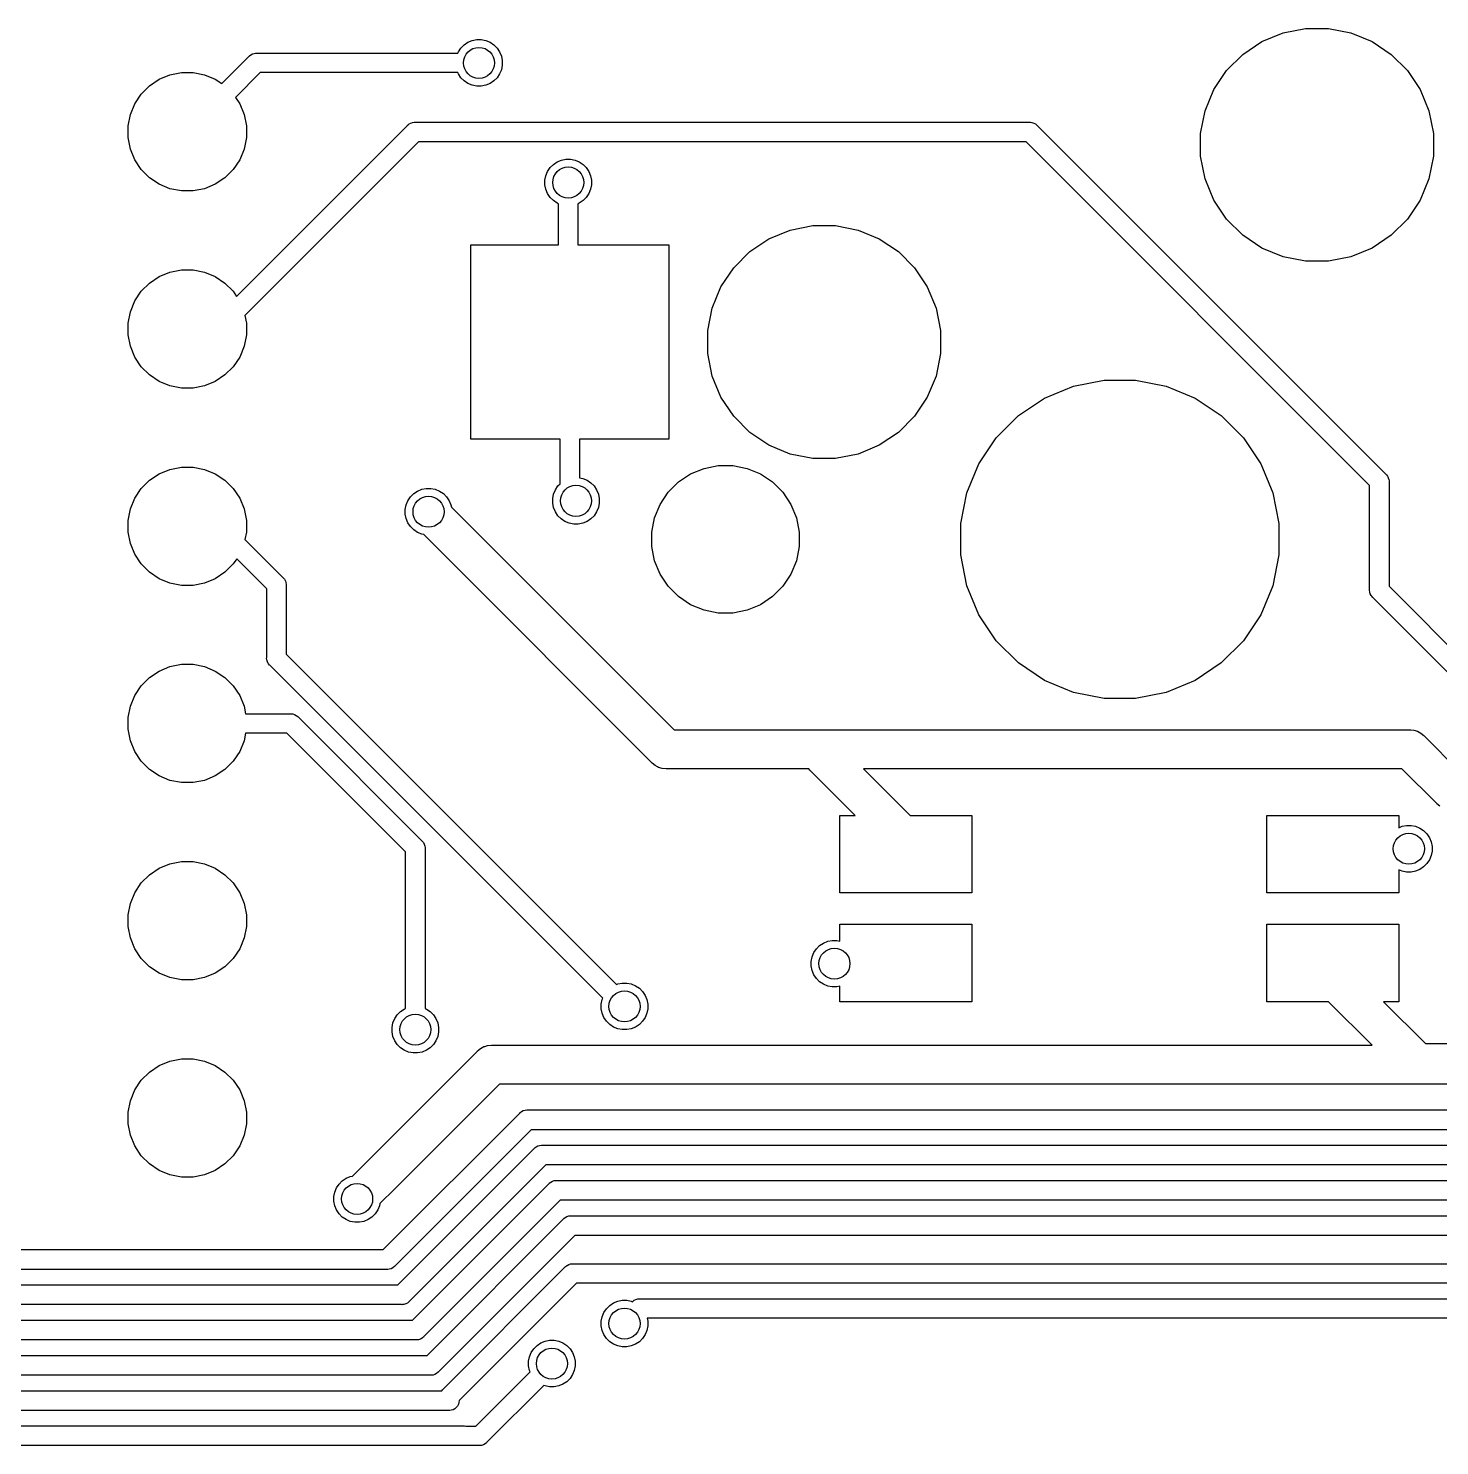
# Model space of a CAD drawing. Extents: x 0.5 to 11.2, y -4.1 to -0.9.
# Drawn here: x 6.597 to 7.312, y -2.523 to -1.804 of the extents above; entities that cross this region are included whole.
import ezdxf

# ---------------------------------------------------------------- set-up
doc = ezdxf.new("R2010")
doc.units = 0
doc.header["$MEASUREMENT"] = 0
doc.layers.add('BLACK', color=7, linetype='CONTINUOUS')

msp = doc.modelspace()

# ---------------------------------------------------------------- linework, layer by layer
at = {"layer": 'BLACK', "linetype": 'CONTINUOUS'}
for p, q in [((6.8195, -1.81099), (6.82165, -1.8101)), ((6.82165, -1.8101), (6.82394, -1.80965)), ((6.82394, -1.80965), (6.82626, -1.80965)), ((6.82626, -1.80965), (6.82854, -1.8101)), ((6.82854, -1.8101), (6.83069, -1.81099)), ((7.21253, -1.81712), (7.2222, -1.81066)), ((7.2222, -1.81066), (7.23295, -1.80621)), ((7.23295, -1.80621), (7.24436, -1.80394)), ((7.24436, -1.80394), (7.25599, -1.80394)), ((7.25599, -1.80394), (7.2674, -1.80621)), ((7.2674, -1.80621), (7.27815, -1.81066)), ((7.27815, -1.81066), (7.28782, -1.81712)), ((6.70839, -1.81815), (6.70855, -1.81796)), ((6.70855, -1.81796), (6.70873, -1.81781)), ((6.70873, -1.81781), (6.7093, -1.81735)), ((6.70873, -1.81781), (6.70873, -1.81781)), ((6.7093, -1.81735), (6.71015, -1.81689)), ((6.7093, -1.81735), (6.7093, -1.81735)), ((6.7093, -1.81735), (6.7093, -1.81735)), ((6.71015, -1.81689), (6.71108, -1.81661)), ((6.71108, -1.81661), (6.7118, -1.81654)), ((6.7118, -1.81654), (6.71204, -1.81651)), ((6.7118, -1.81654), (6.7118, -1.81654)), ((6.71204, -1.81651), (6.71228, -1.81654)), ((6.71228, -1.81654), (6.81435, -1.81654)), ((6.81435, -1.81654), (6.81463, -1.81586)), ((6.81463, -1.81586), (6.81592, -1.81393)), ((6.81592, -1.81393), (6.81757, -1.81228)), ((6.81757, -1.81228), (6.8195, -1.81099)), ((6.83069, -1.81099), (6.83263, -1.81228)), ((6.83263, -1.81228), (6.83427, -1.81393)), ((6.83427, -1.81393), (6.83557, -1.81586)), ((6.83557, -1.81586), (6.83646, -1.81801)), ((7.20431, -1.82535), (7.21253, -1.81712)), ((7.28782, -1.81712), (7.29605, -1.82535)), ((6.69458, -1.83196), (6.70839, -1.81815)), ((6.83646, -1.8249), (6.83557, -1.82705)), ((6.83646, -1.81801), (6.83691, -1.82029)), ((6.83691, -1.82262), (6.83646, -1.8249)), ((6.83691, -1.82029), (6.83691, -1.82262)), ((6.658, -1.83308), (6.66291, -1.82979)), ((6.66291, -1.82979), (6.66837, -1.82753)), ((6.66837, -1.82753), (6.67417, -1.82638)), ((6.67417, -1.82638), (6.68008, -1.82638)), ((6.68008, -1.82638), (6.68587, -1.82753)), ((6.68587, -1.82753), (6.69133, -1.82979)), ((6.69133, -1.82979), (6.69458, -1.83196)), ((6.71408, -1.82638), (6.70154, -1.83892)), ((6.81435, -1.82638), (6.71408, -1.82638)), ((6.81463, -1.82705), (6.81435, -1.82638)), ((6.81592, -1.82899), (6.81463, -1.82705)), ((6.81757, -1.83063), (6.81592, -1.82899)), ((6.8195, -1.83192), (6.81757, -1.83063)), ((6.82165, -1.83281), (6.8195, -1.83192)), ((6.83069, -1.83192), (6.82854, -1.83281)), ((6.83263, -1.83063), (6.83069, -1.83192)), ((6.83427, -1.82899), (6.83263, -1.83063)), ((6.83557, -1.82705), (6.83427, -1.82899)), ((7.19784, -1.83502), (7.20431, -1.82535)), ((7.29605, -1.82535), (7.30251, -1.83502)), ((6.65054, -1.84217), (6.65382, -1.83725)), ((6.65382, -1.83725), (6.658, -1.83308)), ((6.70154, -1.83892), (6.70371, -1.84217)), ((6.82394, -1.83327), (6.82165, -1.83281)), ((6.82626, -1.83327), (6.82394, -1.83327)), ((6.82854, -1.83281), (6.82626, -1.83327)), ((7.19339, -1.84577), (7.19784, -1.83502)), ((7.30251, -1.83502), (7.30696, -1.84577)), ((6.64827, -1.84763), (6.65054, -1.84217)), ((6.70371, -1.84217), (6.70597, -1.84763)), ((7.19112, -1.85718), (7.19339, -1.84577)), ((7.30696, -1.84577), (7.30923, -1.85718)), ((6.64712, -1.85342), (6.64827, -1.84763)), ((6.64712, -1.85933), (6.64712, -1.85342)), ((6.70214, -1.93982), (6.78877, -1.85319)), ((6.70597, -1.84763), (6.70712, -1.85342)), ((6.70712, -1.85342), (6.70712, -1.85933)), ((6.78877, -1.85319), (6.78892, -1.853)), ((6.78892, -1.853), (6.78936, -1.85264)), ((6.78936, -1.85264), (6.78967, -1.85238)), ((6.78967, -1.85238), (6.79053, -1.85193)), ((6.79053, -1.85193), (6.79146, -1.85165)), ((6.79146, -1.85165), (6.79218, -1.85157)), ((6.79218, -1.85157), (6.79242, -1.85155)), ((6.79218, -1.85157), (6.79218, -1.85157)), ((6.79242, -1.85155), (6.79266, -1.85157)), ((6.79266, -1.85157), (7.10438, -1.85157)), ((7.10438, -1.85157), (7.10463, -1.85155)), ((7.10463, -1.85155), (7.10487, -1.85157)), ((7.10487, -1.85157), (7.10487, -1.85157)), ((7.10487, -1.85157), (7.10559, -1.85165)), ((7.10559, -1.85165), (7.10652, -1.85193)), ((7.10652, -1.85193), (7.10737, -1.85238)), ((7.10737, -1.85238), (7.10812, -1.853)), ((7.10812, -1.853), (7.10828, -1.85319)), ((7.10828, -1.85319), (7.2851, -2.03001)), ((6.64827, -1.86513), (6.64712, -1.85933)), ((6.70712, -1.85933), (6.70597, -1.86513)), ((7.19112, -1.86881), (7.19112, -1.85718)), ((7.30923, -1.85718), (7.30923, -1.86881)), ((6.65054, -1.87059), (6.64827, -1.86513)), ((6.70597, -1.86513), (6.70371, -1.87059)), ((6.79446, -1.86142), (6.70635, -1.94953)), ((7.10259, -1.86142), (6.79446, -1.86142)), ((7.27687, -2.0357), (7.10259, -1.86142)), ((6.65382, -1.8755), (6.65054, -1.87059)), ((6.70371, -1.87059), (6.70042, -1.8755)), ((6.85991, -1.87649), (6.8612, -1.87456)), ((6.8612, -1.87456), (6.86284, -1.87291)), ((6.86284, -1.87291), (6.86478, -1.87162)), ((6.86478, -1.87162), (6.86693, -1.87073)), ((6.86693, -1.87073), (6.86921, -1.87028)), ((6.86921, -1.87028), (6.87154, -1.87028)), ((6.87154, -1.87028), (6.87382, -1.87073)), ((6.87382, -1.87073), (6.87597, -1.87162)), ((6.87597, -1.87162), (6.8779, -1.87291)), ((6.8779, -1.87291), (6.87955, -1.87456)), ((6.87955, -1.87456), (6.88084, -1.87649)), ((7.19339, -1.88022), (7.19112, -1.86881)), ((7.30923, -1.86881), (7.30696, -1.88022)), ((6.658, -1.87968), (6.65382, -1.8755)), ((6.66291, -1.88296), (6.658, -1.87968)), ((6.69625, -1.87968), (6.69133, -1.88296)), ((6.70042, -1.8755), (6.69625, -1.87968)), ((6.85856, -1.88092), (6.85902, -1.87864)), ((6.85856, -1.88325), (6.85856, -1.88092)), ((6.85902, -1.87864), (6.85991, -1.87649)), ((6.88084, -1.87649), (6.88173, -1.87864)), ((6.88173, -1.87864), (6.88219, -1.88092)), ((6.88219, -1.88092), (6.88219, -1.88325)), ((7.19784, -1.89097), (7.19339, -1.88022)), ((7.30696, -1.88022), (7.30251, -1.89097)), ((6.66837, -1.88523), (6.66291, -1.88296)), ((6.67417, -1.88638), (6.66837, -1.88523)), ((6.68008, -1.88638), (6.67417, -1.88638)), ((6.68587, -1.88523), (6.68008, -1.88638)), ((6.69133, -1.88296), (6.68587, -1.88523)), ((6.85902, -1.88553), (6.85856, -1.88325)), ((6.85991, -1.88768), (6.85902, -1.88553)), ((6.8612, -1.88962), (6.85991, -1.88768)), ((6.86284, -1.89126), (6.8612, -1.88962)), ((6.87955, -1.88962), (6.8779, -1.89126)), ((6.88084, -1.88768), (6.87955, -1.88962)), ((6.88173, -1.88553), (6.88084, -1.88768)), ((6.88219, -1.88325), (6.88173, -1.88553)), ((6.86478, -1.89255), (6.86284, -1.89126)), ((6.86545, -1.89283), (6.86478, -1.89255)), ((6.86545, -1.91378), (6.86545, -1.89283)), ((6.87597, -1.89255), (6.8753, -1.89283)), ((6.8753, -1.89283), (6.8753, -1.91378)), ((6.8779, -1.89126), (6.87597, -1.89255)), ((7.20431, -1.90064), (7.19784, -1.89097)), ((7.30251, -1.89097), (7.29605, -1.90064)), ((6.98295, -1.90621), (6.99436, -1.90394)), ((6.99436, -1.90394), (7.00599, -1.90394)), ((7.00599, -1.90394), (7.0174, -1.90621)), ((7.21253, -1.90886), (7.20431, -1.90064)), ((7.29605, -1.90064), (7.28782, -1.90886)), ((6.96253, -1.91712), (6.9722, -1.91066)), ((6.9722, -1.91066), (6.98295, -1.90621)), ((7.0174, -1.90621), (7.02815, -1.91066)), ((7.02815, -1.91066), (7.03782, -1.91712)), ((7.2222, -1.91533), (7.21253, -1.90886)), ((7.28782, -1.90886), (7.27815, -1.91533)), ((6.82104, -2.0122), (6.82104, -1.91378)), ((6.82104, -1.91378), (6.86545, -1.91378)), ((6.8753, -1.91378), (6.92144, -1.91378)), ((6.92144, -1.91378), (6.92144, -2.0122)), ((6.95431, -1.92535), (6.96253, -1.91712)), ((7.03782, -1.91712), (7.04605, -1.92535)), ((7.23295, -1.91978), (7.2222, -1.91533)), ((7.27815, -1.91533), (7.2674, -1.91978)), ((6.94784, -1.93502), (6.95431, -1.92535)), ((7.04605, -1.92535), (7.05251, -1.93502)), ((7.24436, -1.92205), (7.23295, -1.91978)), ((7.25599, -1.92205), (7.24436, -1.92205)), ((7.2674, -1.91978), (7.25599, -1.92205)), ((6.658, -1.93308), (6.66291, -1.92979)), ((6.66291, -1.92979), (6.66837, -1.92753)), ((6.66837, -1.92753), (6.67417, -1.92638)), ((6.67417, -1.92638), (6.68008, -1.92638)), ((6.68008, -1.92638), (6.68587, -1.92753)), ((6.68587, -1.92753), (6.69133, -1.92979)), ((6.69133, -1.92979), (6.69625, -1.93308)), ((6.65054, -1.94217), (6.65382, -1.93725)), ((6.65382, -1.93725), (6.658, -1.93308)), ((6.69625, -1.93308), (6.70042, -1.93725)), ((6.70042, -1.93725), (6.70214, -1.93982)), ((6.94339, -1.94577), (6.94784, -1.93502)), ((7.05251, -1.93502), (7.05696, -1.94577)), ((6.64827, -1.94763), (6.65054, -1.94217)), ((6.94112, -1.95718), (6.94339, -1.94577)), ((7.05696, -1.94577), (7.05923, -1.95718)), ((6.64712, -1.95342), (6.64827, -1.94763)), ((6.64712, -1.95933), (6.64712, -1.95342)), ((6.70635, -1.94953), (6.70712, -1.95342)), ((6.70712, -1.95342), (6.70712, -1.95933)), ((6.64827, -1.96513), (6.64712, -1.95933)), ((6.70712, -1.95933), (6.70597, -1.96513)), ((6.94112, -1.96881), (6.94112, -1.95718)), ((7.05923, -1.95718), (7.05923, -1.96881)), ((6.65054, -1.97059), (6.64827, -1.96513)), ((6.70597, -1.96513), (6.70371, -1.97059)), ((6.94339, -1.98022), (6.94112, -1.96881)), ((7.05923, -1.96881), (7.05696, -1.98022)), ((6.65382, -1.9755), (6.65054, -1.97059)), ((6.658, -1.97968), (6.65382, -1.9755)), ((6.70042, -1.9755), (6.69625, -1.97968)), ((6.70371, -1.97059), (6.70042, -1.9755)), ((6.66291, -1.98296), (6.658, -1.97968)), ((6.66837, -1.98523), (6.66291, -1.98296)), ((6.69133, -1.98296), (6.68587, -1.98523)), ((6.69625, -1.97968), (6.69133, -1.98296)), ((6.94784, -1.99097), (6.94339, -1.98022)), ((7.05696, -1.98022), (7.05251, -1.99097)), ((7.12664, -1.98539), (7.14223, -1.98228)), ((7.14223, -1.98228), (7.15813, -1.98228)), ((7.15813, -1.98228), (7.17372, -1.98539)), ((6.67417, -1.98638), (6.66837, -1.98523)), ((6.68008, -1.98638), (6.67417, -1.98638)), ((6.68587, -1.98523), (6.68008, -1.98638)), ((7.11195, -1.99147), (7.12664, -1.98539)), ((7.17372, -1.98539), (7.18841, -1.99147)), ((6.95431, -2.00064), (6.94784, -1.99097)), ((7.05251, -1.99097), (7.04605, -2.00064)), ((7.09873, -2.0003), (7.11195, -1.99147)), ((7.18841, -1.99147), (7.20163, -2.0003)), ((6.96253, -2.00886), (6.95431, -2.00064)), ((7.04605, -2.00064), (7.03782, -2.00886)), ((7.08749, -2.01154), (7.09873, -2.0003)), ((7.20163, -2.0003), (7.21287, -2.01154)), ((6.9722, -2.01533), (6.96253, -2.00886)), ((7.03782, -2.00886), (7.02815, -2.01533)), ((7.07865, -2.02476), (7.08749, -2.01154)), ((7.21287, -2.01154), (7.2217, -2.02476)), ((6.86632, -2.0122), (6.82104, -2.0122)), ((6.86632, -2.03479), (6.86632, -2.0122)), ((6.92144, -2.0122), (6.87616, -2.0122)), ((6.87616, -2.0122), (6.87616, -2.03183)), ((6.98295, -2.01978), (6.9722, -2.01533)), ((7.02815, -2.01533), (7.0174, -2.01978)), ((6.66837, -2.02753), (6.67417, -2.02638)), ((6.67417, -2.02638), (6.68008, -2.02638)), ((6.68008, -2.02638), (6.68587, -2.02753)), ((6.93927, -2.02703), (6.94649, -2.02559)), ((6.94649, -2.02559), (6.95386, -2.02559)), ((6.95386, -2.02559), (6.96109, -2.02703)), ((6.99436, -2.02205), (6.98295, -2.01978)), ((7.00599, -2.02205), (6.99436, -2.02205)), ((7.0174, -2.01978), (7.00599, -2.02205)), ((7.07257, -2.03945), (7.07865, -2.02476)), ((7.2217, -2.02476), (7.22778, -2.03945)), ((6.65382, -2.03725), (6.658, -2.03308)), ((6.658, -2.03308), (6.66291, -2.02979)), ((6.66291, -2.02979), (6.66837, -2.02753)), ((6.68587, -2.02753), (6.69133, -2.02979)), ((6.69133, -2.02979), (6.69625, -2.03308)), ((6.69625, -2.03308), (6.70042, -2.03725)), ((6.87616, -2.03183), (6.87776, -2.03215)), ((6.87776, -2.03215), (6.87991, -2.03304)), ((6.87991, -2.03304), (6.88184, -2.03433)), ((6.92634, -2.03394), (6.93246, -2.02985)), ((6.93246, -2.02985), (6.93927, -2.02703)), ((6.96109, -2.02703), (6.96789, -2.02985)), ((6.96789, -2.02985), (6.97402, -2.03394)), ((7.2851, -2.03001), (7.28529, -2.03016)), ((7.28529, -2.03016), (7.28544, -2.03035)), ((7.28544, -2.03035), (7.2859, -2.03091)), ((7.2859, -2.03091), (7.28608, -2.03125)), ((7.28608, -2.03125), (7.28636, -2.03177)), ((7.28636, -2.03177), (7.28664, -2.0327)), ((7.28664, -2.0327), (7.28671, -2.03342)), ((7.28671, -2.03342), (7.28671, -2.03342)), ((7.28671, -2.03342), (7.28674, -2.03366)), ((6.65054, -2.04217), (6.65382, -2.03725)), ((6.70042, -2.03725), (6.70371, -2.04217)), ((6.79033, -2.04149), (6.79198, -2.03984)), ((6.79198, -2.03984), (6.79391, -2.03855)), ((6.79391, -2.03855), (6.79606, -2.03766)), ((6.79606, -2.03766), (6.79834, -2.0372)), ((6.79834, -2.0372), (6.80067, -2.0372)), ((6.80067, -2.0372), (6.80295, -2.03766)), ((6.80295, -2.03766), (6.8051, -2.03855)), ((6.8051, -2.03855), (6.80704, -2.03984)), ((6.80704, -2.03984), (6.80868, -2.04149)), ((6.8625, -2.04234), (6.86295, -2.04006)), ((6.86295, -2.04006), (6.86384, -2.03791)), ((6.86384, -2.03791), (6.86514, -2.03597)), ((6.86514, -2.03597), (6.86632, -2.03479)), ((6.88184, -2.03433), (6.88349, -2.03597)), ((6.88349, -2.03597), (6.88478, -2.03791)), ((6.88478, -2.03791), (6.88567, -2.04006)), ((6.88567, -2.04006), (6.88612, -2.04234)), ((6.91703, -2.04528), (6.92113, -2.03915)), ((6.92113, -2.03915), (6.92634, -2.03394)), ((6.97402, -2.03394), (6.97923, -2.03915)), ((6.97923, -2.03915), (6.98332, -2.04528)), ((7.06947, -2.05504), (7.07257, -2.03945)), ((7.22778, -2.03945), (7.23089, -2.05504)), ((7.27687, -2.08854), (7.27687, -2.0357)), ((7.28674, -2.03366), (7.28671, -2.0339)), ((7.28671, -2.0339), (7.28671, -2.08674)), ((6.64712, -2.05342), (6.64827, -2.04763)), ((6.64827, -2.04763), (6.65054, -2.04217)), ((6.70371, -2.04217), (6.70597, -2.04763)), ((6.70597, -2.04763), (6.70712, -2.05342)), ((6.7877, -2.04785), (6.78815, -2.04557)), ((6.7877, -2.05018), (6.7877, -2.04785)), ((6.78815, -2.04557), (6.78904, -2.04342)), ((6.78904, -2.04342), (6.79033, -2.04149)), ((6.80868, -2.04149), (6.80997, -2.04342)), ((6.80997, -2.04342), (6.81087, -2.04557)), ((6.81087, -2.04557), (6.81108, -2.04667)), ((6.81108, -2.04667), (6.81862, -2.05421)), ((6.8625, -2.04467), (6.8625, -2.04234)), ((6.86295, -2.04695), (6.8625, -2.04467)), ((6.86384, -2.0491), (6.86295, -2.04695)), ((6.88567, -2.04695), (6.88478, -2.0491)), ((6.88612, -2.04467), (6.88567, -2.04695)), ((6.88612, -2.04234), (6.88612, -2.04467)), ((6.91421, -2.05208), (6.91703, -2.04528)), ((6.98332, -2.04528), (6.98614, -2.05208)), ((6.64712, -2.05933), (6.64712, -2.05342)), ((6.70712, -2.05342), (6.70712, -2.05933)), ((6.78815, -2.05246), (6.7877, -2.05018)), ((6.78904, -2.05461), (6.78815, -2.05246)), ((6.79033, -2.05654), (6.78904, -2.05461)), ((6.81862, -2.05421), (6.81862, -2.05421)), ((6.81862, -2.05421), (6.92406, -2.15965)), ((6.86514, -2.05103), (6.86384, -2.0491)), ((6.86678, -2.05268), (6.86514, -2.05103)), ((6.86872, -2.05397), (6.86678, -2.05268)), ((6.87087, -2.05486), (6.86872, -2.05397)), ((6.87315, -2.05531), (6.87087, -2.05486)), ((6.87776, -2.05486), (6.87547, -2.05531)), ((6.87991, -2.05397), (6.87776, -2.05486)), ((6.88184, -2.05268), (6.87991, -2.05397)), ((6.88349, -2.05103), (6.88184, -2.05268)), ((6.88478, -2.0491), (6.88349, -2.05103)), ((6.91278, -2.05931), (6.91421, -2.05208)), ((6.98614, -2.05208), (6.98758, -2.05931)), ((7.06947, -2.07094), (7.06947, -2.05504)), ((7.23089, -2.05504), (7.23089, -2.07094)), ((6.64827, -2.06513), (6.64712, -2.05933)), ((6.70712, -2.05933), (6.70637, -2.0631)), ((6.79198, -2.05819), (6.79033, -2.05654)), ((6.79391, -2.05948), (6.79198, -2.05819)), ((6.79606, -2.06037), (6.79391, -2.05948)), ((6.79716, -2.06059), (6.79606, -2.06037)), ((6.8047, -2.06813), (6.79716, -2.06059)), ((6.87547, -2.05531), (6.87315, -2.05531)), ((6.91278, -2.06668), (6.91278, -2.05931)), ((6.98758, -2.05931), (6.98758, -2.06668)), ((6.65054, -2.07059), (6.64827, -2.06513)), ((6.70637, -2.0631), (6.72565, -2.08237)), ((6.91268, -2.17611), (6.8047, -2.06813)), ((6.8047, -2.06813), (6.8047, -2.06813)), ((6.91421, -2.0739), (6.91278, -2.06668)), ((6.98758, -2.06668), (6.98614, -2.0739)), ((6.65382, -2.0755), (6.65054, -2.07059)), ((6.658, -2.07968), (6.65382, -2.0755)), ((6.70042, -2.0755), (6.69625, -2.07968)), ((6.7022, -2.07284), (6.70042, -2.0755)), ((6.71742, -2.08806), (6.7022, -2.07284)), ((6.91703, -2.08071), (6.91421, -2.0739)), ((6.98614, -2.0739), (6.98332, -2.08071)), ((7.07257, -2.08653), (7.06947, -2.07094)), ((7.23089, -2.07094), (7.22778, -2.08653)), ((6.66291, -2.08296), (6.658, -2.07968)), ((6.66837, -2.08523), (6.66291, -2.08296)), ((6.69133, -2.08296), (6.68587, -2.08523)), ((6.69625, -2.07968), (6.69133, -2.08296)), ((6.72565, -2.08237), (6.72584, -2.08253)), ((6.72584, -2.08253), (6.72599, -2.08271)), ((6.72599, -2.08271), (6.72645, -2.08328)), ((6.72645, -2.08328), (6.7268, -2.08393)), ((6.92113, -2.08683), (6.91703, -2.08071)), ((6.98332, -2.08071), (6.97923, -2.08683)), ((6.67417, -2.08638), (6.66837, -2.08523)), ((6.68008, -2.08638), (6.67417, -2.08638)), ((6.68587, -2.08523), (6.68008, -2.08638)), ((6.71742, -2.12299), (6.71742, -2.08806)), ((6.7268, -2.08393), (6.72691, -2.08413)), ((6.72691, -2.08413), (6.72719, -2.08506)), ((6.72719, -2.08506), (6.72726, -2.08578)), ((6.72726, -2.08578), (6.72726, -2.08578)), ((6.72726, -2.08578), (6.72729, -2.08602)), ((6.72729, -2.08602), (6.72726, -2.08626)), ((6.72726, -2.08626), (6.72726, -2.12119)), ((6.92634, -2.09204), (6.92113, -2.08683)), ((6.97923, -2.08683), (6.97402, -2.09204)), ((7.07865, -2.10122), (7.07257, -2.08653)), ((7.22778, -2.08653), (7.2217, -2.10122)), ((7.27685, -2.08878), (7.27687, -2.08854)), ((7.27694, -2.08974), (7.27685, -2.08878)), ((7.27722, -2.09067), (7.27694, -2.08974)), ((7.27768, -2.09153), (7.27722, -2.09067)), ((7.28671, -2.08674), (7.32812, -2.12815)), ((6.93246, -2.09614), (6.92634, -2.09204)), ((6.93927, -2.09896), (6.93246, -2.09614)), ((6.96789, -2.09614), (6.96109, -2.09896)), ((6.97402, -2.09204), (6.96789, -2.09614)), ((7.278, -2.09191), (7.27768, -2.09153)), ((7.27829, -2.09228), (7.278, -2.09191)), ((7.27848, -2.09243), (7.27829, -2.09228)), ((7.32243, -2.13638), (7.27848, -2.09243)), ((6.94649, -2.10039), (6.93927, -2.09896)), ((6.95386, -2.10039), (6.94649, -2.10039)), ((6.96109, -2.09896), (6.95386, -2.10039)), ((7.08749, -2.11444), (7.07865, -2.10122)), ((7.2217, -2.10122), (7.21287, -2.11444)), ((7.09873, -2.12568), (7.08749, -2.11444)), ((7.21287, -2.11444), (7.20163, -2.12568)), ((6.66837, -2.12753), (6.67417, -2.12638)), ((6.67417, -2.12638), (6.68008, -2.12638)), ((6.68008, -2.12638), (6.68587, -2.12753)), ((6.7174, -2.12323), (6.71742, -2.12299)), ((6.71749, -2.12419), (6.7174, -2.12323)), ((6.71777, -2.12512), (6.71749, -2.12419)), ((6.71823, -2.12598), (6.71777, -2.12512)), ((6.71833, -2.1261), (6.71823, -2.12598)), ((6.71885, -2.12673), (6.71833, -2.1261)), ((6.71903, -2.12688), (6.71885, -2.12673)), ((6.88784, -2.29568), (6.71903, -2.12688)), ((6.72726, -2.12119), (6.8948, -2.28873)), ((7.11195, -2.13452), (7.09873, -2.12568)), ((7.20163, -2.12568), (7.18841, -2.13452)), ((6.65382, -2.13725), (6.658, -2.13308)), ((6.658, -2.13308), (6.66291, -2.12979)), ((6.66291, -2.12979), (6.66837, -2.12753)), ((6.68587, -2.12753), (6.69133, -2.12979)), ((6.69133, -2.12979), (6.69625, -2.13308)), ((6.69625, -2.13308), (6.70042, -2.13725)), ((6.65054, -2.14217), (6.65382, -2.13725)), ((6.70042, -2.13725), (6.70371, -2.14217)), ((7.12664, -2.1406), (7.11195, -2.13452)), ((7.14223, -2.1437), (7.12664, -2.1406)), ((7.17372, -2.1406), (7.15813, -2.1437)), ((7.18841, -2.13452), (7.17372, -2.1406)), ((6.64712, -2.15342), (6.64827, -2.14763)), ((6.64827, -2.14763), (6.65054, -2.14217)), ((6.70371, -2.14217), (6.70597, -2.14763)), ((6.70597, -2.14763), (6.70673, -2.15146)), ((7.15813, -2.1437), (7.14223, -2.1437)), ((6.64712, -2.15933), (6.64712, -2.15342)), ((6.70673, -2.15146), (6.72946, -2.15146)), ((6.72946, -2.15146), (6.7297, -2.15143)), ((6.7297, -2.15143), (6.72995, -2.15146)), ((6.72995, -2.15146), (6.72995, -2.15146)), ((6.72995, -2.15146), (6.73067, -2.15153)), ((6.73067, -2.15153), (6.7316, -2.15181)), ((6.7316, -2.15181), (6.73245, -2.15227)), ((6.73245, -2.15227), (6.7332, -2.15288)), ((6.7332, -2.15288), (6.73336, -2.15307)), ((6.73336, -2.15307), (6.79612, -2.21584)), ((6.64827, -2.16513), (6.64712, -2.15933)), ((6.70673, -2.1613), (6.70597, -2.16513)), ((6.72767, -2.1613), (6.70673, -2.1613)), ((6.78789, -2.22153), (6.72767, -2.1613)), ((6.92406, -2.15965), (7.29686, -2.15965)), ((7.29686, -2.15965), (7.29734, -2.1596)), ((7.29734, -2.1596), (7.29783, -2.15965)), ((7.29783, -2.15965), (7.29927, -2.15979)), ((7.29927, -2.15979), (7.30113, -2.16035)), ((7.30113, -2.16035), (7.30284, -2.16126)), ((7.30284, -2.16126), (7.30434, -2.16249)), ((7.30434, -2.16249), (7.30464, -2.16287)), ((7.30464, -2.16287), (7.32209, -2.18031)), ((6.65054, -2.17059), (6.64827, -2.16513)), ((6.70597, -2.16513), (6.70371, -2.17059)), ((6.65382, -2.1755), (6.65054, -2.17059)), ((6.658, -2.17968), (6.65382, -2.1755)), ((6.70042, -2.1755), (6.69625, -2.17968)), ((6.70371, -2.17059), (6.70042, -2.1755)), ((6.91299, -2.17648), (6.91268, -2.17611)), ((6.91449, -2.17771), (6.91299, -2.17648)), ((6.66291, -2.18296), (6.658, -2.17968)), ((6.66837, -2.18523), (6.66291, -2.18296)), ((6.69133, -2.18296), (6.68587, -2.18523)), ((6.69625, -2.17968), (6.69133, -2.18296)), ((6.91571, -2.17837), (6.91449, -2.17771)), ((6.9162, -2.17863), (6.91571, -2.17837)), ((6.91805, -2.17919), (6.9162, -2.17863)), ((6.91998, -2.17938), (6.91805, -2.17919)), ((6.92046, -2.17933), (6.91998, -2.17938)), ((6.99241, -2.17933), (6.92046, -2.17933)), ((6.99299, -2.18004), (6.99241, -2.17933)), ((7.0159, -2.20295), (6.99299, -2.18004)), ((7.29327, -2.17933), (7.02012, -2.17933)), ((7.02012, -2.17933), (7.04374, -2.20295)), ((7.31071, -2.19678), (7.29327, -2.17933)), ((6.67417, -2.18638), (6.66837, -2.18523)), ((6.68008, -2.18638), (6.67417, -2.18638)), ((6.68587, -2.18523), (6.68008, -2.18638)), ((7.31102, -2.19715), (7.31071, -2.19678)), ((7.31252, -2.19838), (7.31102, -2.19715)), ((7.00817, -2.24232), (7.00817, -2.20295)), ((7.00817, -2.20295), (7.0159, -2.20295)), ((7.04374, -2.20295), (7.0751, -2.20295)), ((7.0751, -2.20295), (7.0751, -2.24232)), ((7.2247, -2.24232), (7.2247, -2.20295)), ((7.2247, -2.20295), (7.29163, -2.20295)), ((7.29163, -2.20295), (7.29163, -2.20922)), ((7.29163, -2.20922), (7.29331, -2.20852)), ((7.29331, -2.20852), (7.29559, -2.20807)), ((7.29559, -2.20807), (7.29792, -2.20807)), ((7.29792, -2.20807), (7.3002, -2.20852)), ((7.3002, -2.20852), (7.30235, -2.20942)), ((7.30235, -2.20942), (7.30428, -2.21071)), ((7.30428, -2.21071), (7.30593, -2.21235)), ((7.30593, -2.21235), (7.30722, -2.21429)), ((6.79612, -2.21584), (6.79631, -2.21599)), ((6.79631, -2.21599), (6.79647, -2.21618)), ((6.79647, -2.21618), (6.79647, -2.21618)), ((6.79647, -2.21618), (6.79678, -2.21656)), ((6.79678, -2.21656), (6.79693, -2.21674)), ((6.79693, -2.21674), (6.79738, -2.2176)), ((6.79738, -2.2176), (6.79766, -2.21852)), ((6.79766, -2.21852), (6.79774, -2.21925)), ((6.79774, -2.21925), (6.79774, -2.21925)), ((6.79774, -2.21925), (6.79776, -2.21949)), ((6.79776, -2.21949), (6.79774, -2.21973)), ((6.79774, -2.21973), (6.79774, -2.30087)), ((7.30722, -2.21429), (7.30811, -2.21644)), ((7.30811, -2.21644), (7.30856, -2.21872)), ((7.30856, -2.21872), (7.30856, -2.22105)), ((6.66291, -2.22979), (6.66837, -2.22753)), ((6.66837, -2.22753), (6.67417, -2.22638)), ((6.67417, -2.22638), (6.68008, -2.22638)), ((6.68008, -2.22638), (6.68587, -2.22753)), ((6.68587, -2.22753), (6.69133, -2.22979)), ((6.78789, -2.30087), (6.78789, -2.22153)), ((7.30593, -2.22741), (7.30428, -2.22906)), ((7.30722, -2.22548), (7.30593, -2.22741)), ((7.30811, -2.22333), (7.30722, -2.22548)), ((7.30856, -2.22105), (7.30811, -2.22333)), ((6.65382, -2.23725), (6.658, -2.23308)), ((6.658, -2.23308), (6.66291, -2.22979)), ((6.69133, -2.22979), (6.69625, -2.23308)), ((6.69625, -2.23308), (6.70042, -2.23725)), ((7.29331, -2.23124), (7.29163, -2.23055)), ((7.29163, -2.23055), (7.29163, -2.24232)), ((7.29559, -2.23169), (7.29331, -2.23124)), ((7.29792, -2.23169), (7.29559, -2.23169)), ((7.3002, -2.23124), (7.29792, -2.23169)), ((7.30235, -2.23035), (7.3002, -2.23124)), ((7.30428, -2.22906), (7.30235, -2.23035)), ((6.65054, -2.24217), (6.65382, -2.23725)), ((6.70042, -2.23725), (6.70371, -2.24217)), ((6.64712, -2.25342), (6.64827, -2.24763)), ((6.64827, -2.24763), (6.65054, -2.24217)), ((6.70371, -2.24217), (6.70597, -2.24763)), ((6.70597, -2.24763), (6.70712, -2.25342)), ((7.0751, -2.24232), (7.00817, -2.24232)), ((7.29163, -2.24232), (7.2247, -2.24232)), ((6.64712, -2.25933), (6.64712, -2.25342)), ((6.70712, -2.25342), (6.70712, -2.25933)), ((6.64827, -2.26513), (6.64712, -2.25933)), ((6.70712, -2.25933), (6.70597, -2.26513)), ((7.00817, -2.26666), (7.00817, -2.25807)), ((7.00817, -2.25807), (7.0751, -2.25807)), ((7.0751, -2.25807), (7.0751, -2.29744)), ((7.2247, -2.29744), (7.2247, -2.25807)), ((7.2247, -2.25807), (7.29163, -2.25807)), ((7.29163, -2.25807), (7.29163, -2.29744)), ((6.65054, -2.27059), (6.64827, -2.26513)), ((6.65382, -2.2755), (6.65054, -2.27059)), ((6.70371, -2.27059), (6.70042, -2.2755)), ((6.70597, -2.26513), (6.70371, -2.27059)), ((6.99495, -2.27256), (6.99624, -2.27062)), ((6.99624, -2.27062), (6.99788, -2.26898)), ((6.99788, -2.26898), (6.99982, -2.26768)), ((6.99982, -2.26768), (7.00197, -2.26679)), ((7.00197, -2.26679), (7.00425, -2.26634)), ((7.00425, -2.26634), (7.00658, -2.26634)), ((7.00658, -2.26634), (7.00817, -2.26666)), ((6.658, -2.27968), (6.65382, -2.2755)), ((6.70042, -2.2755), (6.69625, -2.27968)), ((6.9936, -2.27699), (6.99406, -2.2747)), ((6.9936, -2.27931), (6.9936, -2.27699)), ((6.99406, -2.2747), (6.99495, -2.27256)), ((6.66291, -2.28296), (6.658, -2.27968)), ((6.66837, -2.28523), (6.66291, -2.28296)), ((6.69133, -2.28296), (6.68587, -2.28523)), ((6.69625, -2.27968), (6.69133, -2.28296)), ((6.99406, -2.28159), (6.9936, -2.27931)), ((6.99495, -2.28374), (6.99406, -2.28159)), ((6.99624, -2.28568), (6.99495, -2.28374)), ((6.67417, -2.28638), (6.66837, -2.28523)), ((6.68008, -2.28638), (6.67417, -2.28638)), ((6.68587, -2.28523), (6.68008, -2.28638)), ((6.8948, -2.28873), (6.89547, -2.28845)), ((6.89547, -2.28845), (6.89775, -2.28799)), ((6.89775, -2.28799), (6.90008, -2.28799)), ((6.90008, -2.28799), (6.90236, -2.28845)), ((6.90236, -2.28845), (6.90451, -2.28934)), ((6.90451, -2.28934), (6.90645, -2.29063)), ((6.90645, -2.29063), (6.90809, -2.29227)), ((6.90809, -2.29227), (6.90938, -2.29421)), ((6.99788, -2.28732), (6.99624, -2.28568)), ((6.99982, -2.28862), (6.99788, -2.28732)), ((7.00197, -2.28951), (6.99982, -2.28862)), ((7.00425, -2.28996), (7.00197, -2.28951)), ((7.00658, -2.28996), (7.00425, -2.28996)), ((7.00817, -2.28964), (7.00658, -2.28996)), ((7.00817, -2.29744), (7.00817, -2.28964)), ((6.88711, -2.29864), (6.88756, -2.29636)), ((6.88711, -2.30097), (6.88711, -2.29864)), ((6.88756, -2.29636), (6.88784, -2.29568)), ((6.90938, -2.29421), (6.91027, -2.29636)), ((6.91027, -2.29636), (6.91073, -2.29864)), ((6.91073, -2.29864), (6.91073, -2.30097)), ((7.0751, -2.29744), (7.00817, -2.29744)), ((7.25606, -2.29744), (7.2247, -2.29744)), ((7.27811, -2.31949), (7.25606, -2.29744)), ((7.29163, -2.29744), (7.2839, -2.29744)), ((7.2839, -2.29744), (7.30516, -2.3187)), ((6.78146, -2.30817), (6.78235, -2.30602)), ((6.78235, -2.30602), (6.78364, -2.30409)), ((6.78364, -2.30409), (6.78529, -2.30244)), ((6.78529, -2.30244), (6.78722, -2.30115)), ((6.78722, -2.30115), (6.78789, -2.30087)), ((6.79774, -2.30087), (6.79841, -2.30115)), ((6.79841, -2.30115), (6.80034, -2.30244)), ((6.80034, -2.30244), (6.80199, -2.30409)), ((6.80199, -2.30409), (6.80328, -2.30602)), ((6.80328, -2.30602), (6.80417, -2.30817)), ((6.88756, -2.30325), (6.88711, -2.30097)), ((6.88845, -2.3054), (6.88756, -2.30325)), ((6.88974, -2.30733), (6.88845, -2.3054)), ((6.90938, -2.3054), (6.90809, -2.30733)), ((6.91027, -2.30325), (6.90938, -2.3054)), ((6.91073, -2.30097), (6.91027, -2.30325)), ((6.781, -2.31045), (6.78146, -2.30817)), ((6.781, -2.31278), (6.781, -2.31045)), ((6.78146, -2.31506), (6.781, -2.31278)), ((6.80417, -2.30817), (6.80463, -2.31045)), ((6.80463, -2.31278), (6.80417, -2.31506)), ((6.80463, -2.31045), (6.80463, -2.31278)), ((6.89139, -2.30898), (6.88974, -2.30733)), ((6.89332, -2.31027), (6.89139, -2.30898)), ((6.89547, -2.31116), (6.89332, -2.31027)), ((6.89775, -2.31161), (6.89547, -2.31116)), ((6.90008, -2.31161), (6.89775, -2.31161)), ((6.90236, -2.31116), (6.90008, -2.31161)), ((6.90451, -2.31027), (6.90236, -2.31116)), ((6.90645, -2.30898), (6.90451, -2.31027)), ((6.90809, -2.30733), (6.90645, -2.30898)), ((6.78235, -2.31721), (6.78146, -2.31506)), ((6.78364, -2.31914), (6.78235, -2.31721)), ((6.78529, -2.32079), (6.78364, -2.31914)), ((6.78722, -2.32208), (6.78529, -2.32079)), ((6.80034, -2.32079), (6.79841, -2.32208)), ((6.80199, -2.31914), (6.80034, -2.32079)), ((6.80328, -2.31721), (6.80199, -2.31914)), ((6.80417, -2.31506), (6.80328, -2.31721)), ((6.8259, -2.32111), (6.82761, -2.32019)), ((6.82761, -2.32019), (6.82802, -2.32007)), ((6.82802, -2.32007), (6.82947, -2.31963)), ((6.82947, -2.31963), (6.8314, -2.31944)), ((6.8314, -2.31944), (6.83188, -2.31949)), ((6.83188, -2.31949), (7.27811, -2.31949)), ((7.30516, -2.3187), (7.32422, -2.3187)), ((6.66291, -2.32979), (6.66837, -2.32753)), ((6.66837, -2.32753), (6.67417, -2.32638)), ((6.67417, -2.32638), (6.68008, -2.32638)), ((6.68008, -2.32638), (6.68587, -2.32753)), ((6.68587, -2.32753), (6.69133, -2.32979)), ((6.76848, -2.37833), (6.8241, -2.32271)), ((6.78937, -2.32297), (6.78722, -2.32208)), ((6.79165, -2.32343), (6.78937, -2.32297)), ((6.79398, -2.32343), (6.79165, -2.32343)), ((6.79626, -2.32297), (6.79398, -2.32343)), ((6.79841, -2.32208), (6.79626, -2.32297)), ((6.8241, -2.32271), (6.8244, -2.32234)), ((6.8244, -2.32234), (6.8259, -2.32111)), ((6.65382, -2.33725), (6.658, -2.33308)), ((6.658, -2.33308), (6.66291, -2.32979)), ((6.69133, -2.32979), (6.69625, -2.33308)), ((6.69625, -2.33308), (6.70042, -2.33725)), ((6.64827, -2.34763), (6.65054, -2.34217)), ((6.65054, -2.34217), (6.65382, -2.33725)), ((6.70042, -2.33725), (6.70371, -2.34217)), ((6.70371, -2.34217), (6.70597, -2.34763)), ((6.83547, -2.33917), (6.7824, -2.39225)), ((7.32422, -2.33917), (6.83547, -2.33917)), ((6.64712, -2.35342), (6.64827, -2.34763)), ((6.70597, -2.34763), (6.70712, -2.35342)), ((6.64712, -2.35933), (6.64712, -2.35342)), ((6.70712, -2.35342), (6.70712, -2.35933)), ((6.77656, -2.42315), (6.84574, -2.35396)), ((6.84574, -2.35396), (6.8459, -2.35377)), ((6.8459, -2.35377), (6.84666, -2.35314)), ((6.84666, -2.35314), (6.84753, -2.35268)), ((6.84753, -2.35268), (6.84847, -2.35239)), ((6.84847, -2.35239), (6.84945, -2.3523)), ((6.84945, -2.3523), (6.8497, -2.35232)), ((6.8497, -2.35232), (7.65908, -2.35232)), ((6.64827, -2.36513), (6.64712, -2.35933)), ((6.70712, -2.35933), (6.70597, -2.36513)), ((6.85152, -2.36232), (6.78234, -2.43151)), ((7.6609, -2.36232), (6.85152, -2.36232)), ((6.65054, -2.37059), (6.64827, -2.36513)), ((6.65382, -2.3755), (6.65054, -2.37059)), ((6.70371, -2.37059), (6.70042, -2.3755)), ((6.70597, -2.36513), (6.70371, -2.37059)), ((6.85359, -2.37141), (6.85406, -2.37102)), ((6.85406, -2.37102), (6.85493, -2.37055)), ((6.85493, -2.37055), (6.85588, -2.37027)), ((6.85588, -2.37027), (6.85686, -2.37017)), ((6.85686, -2.37017), (6.8571, -2.3702)), ((6.8571, -2.3702), (7.66648, -2.3702)), ((6.658, -2.37968), (6.65382, -2.3755)), ((6.70042, -2.3755), (6.69625, -2.37968)), ((6.76094, -2.38586), (6.76848, -2.37833)), ((6.76848, -2.37833), (6.76848, -2.37833)), ((6.78396, -2.44102), (6.85315, -2.37183)), ((6.85315, -2.37183), (6.8533, -2.37164)), ((6.8533, -2.37164), (6.85359, -2.37141)), ((6.66291, -2.38296), (6.658, -2.37968)), ((6.66837, -2.38523), (6.66291, -2.38296)), ((6.67417, -2.38638), (6.66837, -2.38523)), ((6.68587, -2.38523), (6.68008, -2.38638)), ((6.69133, -2.38296), (6.68587, -2.38523)), ((6.69625, -2.37968), (6.69133, -2.38296)), ((6.85893, -2.3802), (6.78974, -2.44938)), ((7.66831, -2.3802), (6.85893, -2.3802)), ((6.68008, -2.38638), (6.67417, -2.38638)), ((6.75193, -2.394), (6.75282, -2.39185)), ((6.75282, -2.39185), (6.75411, -2.38991)), ((6.75411, -2.38991), (6.75576, -2.38827)), ((6.75576, -2.38827), (6.75769, -2.38697)), ((6.75769, -2.38697), (6.75984, -2.38608)), ((6.75984, -2.38608), (6.76094, -2.38586)), ((6.7824, -2.39225), (6.77486, -2.39978)), ((6.7824, -2.39225), (6.7824, -2.39225)), ((6.79136, -2.4589), (6.86055, -2.38971)), ((6.86055, -2.38971), (6.86071, -2.38952)), ((6.86071, -2.38952), (6.86147, -2.38889)), ((6.86147, -2.38889), (6.86234, -2.38843)), ((6.86234, -2.38843), (6.86328, -2.38814)), ((6.86328, -2.38814), (6.86401, -2.38807)), ((6.86401, -2.38807), (6.86426, -2.38805)), ((6.86426, -2.38805), (6.86451, -2.38807)), ((6.86451, -2.38807), (7.67388, -2.38807)), ((6.75148, -2.39628), (6.75193, -2.394)), ((6.75148, -2.3986), (6.75148, -2.39628)), ((6.75193, -2.40089), (6.75148, -2.3986)), ((6.77486, -2.39978), (6.77464, -2.40089)), ((6.86633, -2.39807), (6.79714, -2.46726)), ((7.67571, -2.39807), (6.86633, -2.39807)), ((6.75282, -2.40304), (6.75193, -2.40089)), ((6.75411, -2.40497), (6.75282, -2.40304)), ((6.75576, -2.40662), (6.75411, -2.40497)), ((6.75769, -2.40791), (6.75576, -2.40662)), ((6.77082, -2.40662), (6.76888, -2.40791)), ((6.77246, -2.40497), (6.77082, -2.40662)), ((6.77375, -2.40304), (6.77246, -2.40497)), ((6.77464, -2.40089), (6.77375, -2.40304)), ((6.86811, -2.40739), (6.86887, -2.40677)), ((6.86887, -2.40677), (6.86974, -2.4063)), ((6.86974, -2.4063), (6.87068, -2.40602)), ((6.87068, -2.40602), (6.87166, -2.40592)), ((6.87166, -2.40592), (6.87191, -2.40594)), ((6.87191, -2.40594), (7.683, -2.40594)), ((6.75984, -2.4088), (6.75769, -2.40791)), ((6.76212, -2.40925), (6.75984, -2.4088)), ((6.76445, -2.40925), (6.76212, -2.40925)), ((6.76673, -2.4088), (6.76445, -2.40925)), ((6.76888, -2.40791), (6.76673, -2.4088)), ((6.79877, -2.47677), (6.86795, -2.40758)), ((6.86795, -2.40758), (6.86811, -2.40739)), ((6.87373, -2.41594), (6.80455, -2.48513)), ((7.68482, -2.41594), (6.87373, -2.41594)), ((6.46555, -2.42315), (6.77656, -2.42315)), ((6.77838, -2.43315), (6.46373, -2.43315)), ((6.77863, -2.43317), (6.77838, -2.43315)), ((6.77887, -2.43315), (6.77863, -2.43317)), ((6.77961, -2.43308), (6.77887, -2.43315)), ((6.78055, -2.43279), (6.77961, -2.43308)), ((6.78142, -2.43232), (6.78055, -2.43279)), ((6.78218, -2.4317), (6.78142, -2.43232)), ((6.78234, -2.43151), (6.78218, -2.4317)), ((6.80672, -2.4941), (6.86889, -2.43193)), ((6.86889, -2.43193), (6.86904, -2.43174)), ((6.86904, -2.43174), (6.86949, -2.43138)), ((6.86949, -2.43138), (6.86979, -2.43112)), ((6.86979, -2.43112), (6.87065, -2.43067)), ((6.87065, -2.43067), (6.87157, -2.43039)), ((6.87157, -2.43039), (6.8723, -2.43031)), ((6.8723, -2.43031), (6.87254, -2.43029)), ((6.8723, -2.43031), (6.8723, -2.43031)), ((6.87254, -2.43029), (6.87278, -2.43031)), ((6.87278, -2.43031), (7.58611, -2.43031)), ((6.45697, -2.44102), (6.78396, -2.44102)), ((6.87458, -2.44016), (6.81505, -2.49969)), ((7.58443, -2.44016), (6.87458, -2.44016)), ((6.78882, -2.4502), (6.78795, -2.45066)), ((6.78958, -2.44957), (6.78882, -2.4502)), ((6.78974, -2.44938), (6.78958, -2.44957)), ((6.89139, -2.45146), (6.89332, -2.45016)), ((6.89332, -2.45016), (6.89547, -2.44927)), ((6.89547, -2.44927), (6.89775, -2.44882)), ((6.89775, -2.44882), (6.90008, -2.44882)), ((6.90008, -2.44882), (6.90236, -2.44927)), ((6.90236, -2.44927), (6.90302, -2.44955)), ((6.90302, -2.44955), (6.9031, -2.44946)), ((6.9031, -2.44946), (6.90385, -2.44884)), ((6.90385, -2.44884), (6.9047, -2.44838)), ((6.9047, -2.44838), (6.90563, -2.4481)), ((6.90563, -2.4481), (6.90635, -2.44803)), ((6.90635, -2.44803), (6.90659, -2.44801)), ((6.90635, -2.44803), (6.90635, -2.44803)), ((6.90659, -2.44801), (6.90684, -2.44803)), ((6.90684, -2.44803), (7.52919, -2.44803)), ((6.78578, -2.45102), (6.45514, -2.45102)), ((6.78603, -2.45105), (6.78578, -2.45102)), ((6.78628, -2.45102), (6.78603, -2.45105)), ((6.78701, -2.45095), (6.78628, -2.45102)), ((6.78795, -2.45066), (6.78701, -2.45095)), ((6.88711, -2.45947), (6.88756, -2.45718)), ((6.88756, -2.45718), (6.88845, -2.45504)), ((6.88845, -2.45504), (6.88974, -2.4531)), ((6.88974, -2.4531), (6.89139, -2.45146)), ((6.44956, -2.4589), (6.79136, -2.4589)), ((6.88711, -2.46179), (6.88711, -2.45947)), ((6.88756, -2.46408), (6.88711, -2.46179)), ((6.88845, -2.46622), (6.88756, -2.46408)), ((6.91027, -2.46408), (6.90938, -2.46622)), ((6.91073, -2.46179), (6.91027, -2.46408)), ((7.52739, -2.45787), (6.91041, -2.45787)), ((6.91041, -2.45787), (6.91073, -2.45947)), ((6.91073, -2.45947), (6.91073, -2.46179)), ((6.79319, -2.4689), (6.44774, -2.4689)), ((6.79343, -2.46892), (6.79319, -2.4689)), ((6.79441, -2.46882), (6.79343, -2.46892)), ((6.79536, -2.46854), (6.79441, -2.46882)), ((6.79623, -2.46807), (6.79536, -2.46854)), ((6.79652, -2.46783), (6.79623, -2.46807)), ((6.79699, -2.46745), (6.79652, -2.46783)), ((6.79714, -2.46726), (6.79699, -2.46745)), ((6.85293, -2.47338), (6.85458, -2.47173)), ((6.85458, -2.47173), (6.85651, -2.47044)), ((6.85651, -2.47044), (6.85866, -2.46955)), ((6.85866, -2.46955), (6.86094, -2.46909)), ((6.86094, -2.46909), (6.86327, -2.46909)), ((6.86327, -2.46909), (6.86555, -2.46955)), ((6.86555, -2.46955), (6.8677, -2.47044)), ((6.8677, -2.47044), (6.86964, -2.47173)), ((6.86964, -2.47173), (6.87128, -2.47338)), ((6.88974, -2.46816), (6.88845, -2.46622)), ((6.89139, -2.4698), (6.88974, -2.46816)), ((6.89332, -2.4711), (6.89139, -2.4698)), ((6.89547, -2.47199), (6.89332, -2.4711)), ((6.90451, -2.4711), (6.90236, -2.47199)), ((6.90645, -2.4698), (6.90451, -2.4711)), ((6.90809, -2.46816), (6.90645, -2.4698)), ((6.90938, -2.46622), (6.90809, -2.46816)), ((6.44216, -2.47677), (6.79877, -2.47677)), ((6.8503, -2.47974), (6.85075, -2.47746)), ((6.85075, -2.47746), (6.85164, -2.47531)), ((6.85164, -2.47531), (6.85293, -2.47338)), ((6.87128, -2.47338), (6.87257, -2.47531)), ((6.87257, -2.47531), (6.87346, -2.47746)), ((6.87346, -2.47746), (6.87392, -2.47974)), ((6.89775, -2.47244), (6.89547, -2.47199)), ((6.90008, -2.47244), (6.89775, -2.47244)), ((6.90236, -2.47199), (6.90008, -2.47244)), ((6.80363, -2.48595), (6.80276, -2.48641)), ((6.80439, -2.48532), (6.80363, -2.48595)), ((6.80455, -2.48513), (6.80439, -2.48532)), ((6.82345, -2.5126), (6.85103, -2.48502)), ((6.8503, -2.48207), (6.8503, -2.47974)), ((6.85075, -2.48435), (6.8503, -2.48207)), ((6.85103, -2.48502), (6.85075, -2.48435)), ((6.87346, -2.48435), (6.87257, -2.4865)), ((6.87392, -2.48207), (6.87346, -2.48435)), ((6.87392, -2.47974), (6.87392, -2.48207)), ((6.80059, -2.48677), (6.44033, -2.48677)), ((6.80084, -2.48679), (6.80059, -2.48677)), ((6.80108, -2.48677), (6.80084, -2.48679)), ((6.80182, -2.4867), (6.80108, -2.48677)), ((6.80276, -2.48641), (6.80182, -2.4867)), ((6.85799, -2.49198), (6.82914, -2.52083)), ((6.85866, -2.49226), (6.85799, -2.49198)), ((6.86094, -2.49272), (6.85866, -2.49226)), ((6.86327, -2.49272), (6.86094, -2.49272)), ((6.86555, -2.49226), (6.86327, -2.49272)), ((6.8677, -2.49137), (6.86555, -2.49226)), ((6.86964, -2.49008), (6.8677, -2.49137)), ((6.87128, -2.48843), (6.86964, -2.49008)), ((6.87257, -2.4865), (6.87128, -2.48843)), ((6.43476, -2.49465), (6.80621, -2.49465)), ((6.80621, -2.49465), (6.80653, -2.49425)), ((6.80653, -2.49425), (6.80672, -2.4941)), ((6.81496, -2.50063), (6.81467, -2.50157)), ((6.81505, -2.49969), (6.81496, -2.50063)), ((6.81027, -2.50465), (6.43293, -2.50465)), ((6.81101, -2.50457), (6.81027, -2.50465)), ((6.81195, -2.50429), (6.81101, -2.50457)), ((6.81282, -2.50382), (6.81195, -2.50429)), ((6.81358, -2.5032), (6.81282, -2.50382)), ((6.81421, -2.50244), (6.81358, -2.5032)), ((6.81467, -2.50157), (6.81421, -2.50244)), ((6.42735, -2.51252), (6.81768, -2.51252)), ((6.81768, -2.51252), (6.81841, -2.51259)), ((6.81841, -2.51259), (6.81843, -2.5126)), ((6.81843, -2.5126), (6.82345, -2.5126)), ((6.82738, -2.52209), (6.82646, -2.52237)), ((6.82824, -2.52163), (6.82738, -2.52209)), ((6.82899, -2.52102), (6.82824, -2.52163)), ((6.82914, -2.52083), (6.82899, -2.52102)), ((6.81768, -2.52252), (6.42553, -2.52252)), ((6.81841, -2.52245), (6.81768, -2.52252)), ((6.81843, -2.52244), (6.81841, -2.52245)), ((6.82525, -2.52244), (6.81843, -2.52244)), ((6.82549, -2.52246), (6.82525, -2.52244)), ((6.82573, -2.52244), (6.82549, -2.52246)), ((6.82646, -2.52237), (6.82573, -2.52244)), ((6.82573, -2.52244), (6.82573, -2.52244))]:
    msp.add_line(p, q, dxfattribs=at)
at = {"layer": 'BLACK'}
for centre in [(6.8251, -1.82146), (6.87037, -1.88209), (6.87431, -2.0435), (6.79951, -2.04902), (7.29675, -2.21988), (7.00541, -2.27815), (6.89892, -2.2998), (6.79281, -2.31161), (6.76329, -2.39744), (6.89892, -2.46063), (6.86211, -2.48091)]:
    msp.add_circle(centre, 0.007874, dxfattribs=at)

doc.saveas('drawing.dxf')
